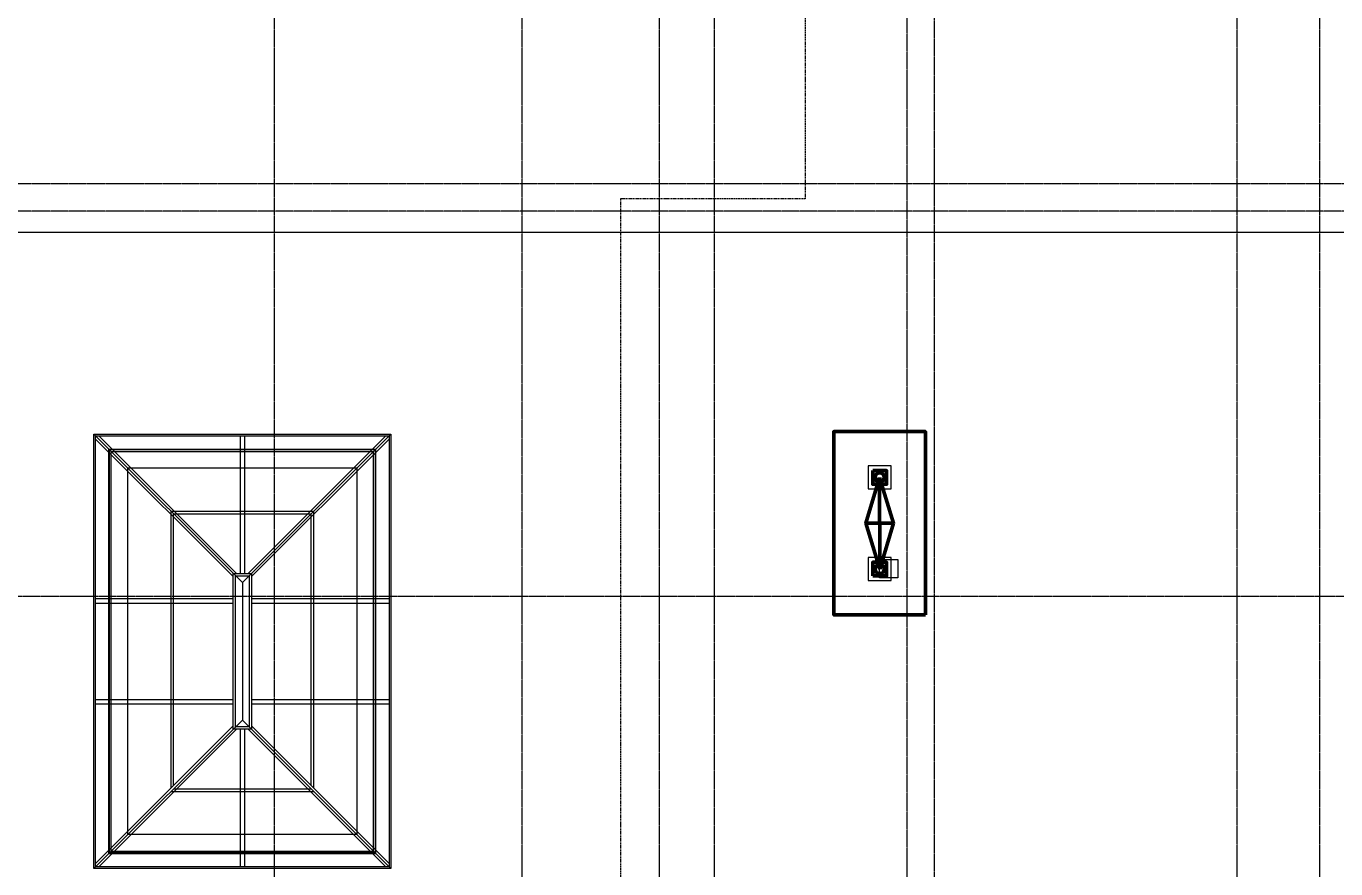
# Model space of a CAD drawing. Header units: millimetres. Extents: x -231292 to 573618, y -153144 to 564035.
# Drawn here: x 139521 to 153804, y 459529 to 468720 of the extents above; entities that cross this region are included whole.
import ezdxf
from ezdxf import colors
from ezdxf.entities.mleader import LeaderData, LeaderLine
from ezdxf.math import Vec2, Vec3

# ---------------------------------------------------------------- set-up
doc = ezdxf.new("R2010")
doc.units = ezdxf.units.MM
doc.linetypes.add('CENTER2', pattern=[28.575, 19.05, -3.175, 3.175, -3.175])
doc.linetypes.add('DASHED', pattern=[19.05, 12.7, -6.35])
doc.layers.add('АР_Делит', color=250, linetype='Continuous', lineweight=0, plot=False)
for name, color, linetype, lineweight in [('АР_ЗФонари', 250, 'Continuous', 0), ('АР_Кровля_разуклонка', 250, 'Continuous', 9), ('АР_Разрезы марка', 250, 'Continuous', 13), ('АР_Ф_ЛК', 250, 'Continuous', 5), ('АР_ФАСАД', 250, 'Continuous', 9), ('Правки_АЛ', 250, 'Continuous', 60), ('Разуклонка', 250, 'Continuous', 0), ('РД_Воронки с кровли', 250, 'Continuous', 18), ('РД_Оси_100', 250, 'Continuous', 0)]:
    doc.layers.add(name, color=color, linetype=linetype, lineweight=lineweight)
doc.styles.add('style1', font='ARIALN.TTF')

# ---------------------------------------------------------------- blocks, each defined once
blk = doc.blocks.new('ап')
at = {"layer": 'Разуклонка', "color": 3, "lineweight": 50, "ltscale": 2}
for p, q in [((272668, 244754), (272818, 245254)), ((272819, 244254), (272818, 245254)), ((272818, 245254), (272968, 244754)), ((272819, 244254), (272668, 244754)), ((272668, 244754), (272969, 244754)), ((272968, 244754), (272819, 244254))]:
    blk.add_line(p, q, dxfattribs=at)
at = {"layer": 'Разуклонка', "color": 3, "lineweight": 50}
for points in [[(273319, 243754), (272319, 243754), (272318, 245754), (273318, 245754)], [(272743, 244179), (272893, 244179), (272893, 244329), (272743, 244329)]]:
    blk.add_lwpolyline(points, close=True, dxfattribs=at)
at = {"layer": 'Разуклонка', "color": 3, "linetype": 'Continuous', "lineweight": 50}
blk.add_lwpolyline([(272743, 245329), (272743, 245179), (272893, 245179), (272893, 245329)], close=True, dxfattribs=at)
at = {"layer": 'Разуклонка', "color": 3, "lineweight": 50}
for centre in [(272819, 245254), (272819, 244254)]:
    blk.add_circle(centre, 50, dxfattribs=at)
blk = doc.blocks.new('ЗФ_2.5х4')
at = {"layer": 'АР_Делит', "color": 6}
for p, q in [((-1620, 1620), (0, 0)), ((1620, 1620), (0, 0)), ((0, 0), (0, -1500)), ((-1620, -3120), (0, -1500)), ((1620, -3120), (0, -1500))]:
    blk.add_line(p, q, dxfattribs=at)
at = {"layer": 'АР_Ф_ЛК', "color": 4, "lineweight": 0}
for p, q in [((-1565, 1600), (-64, 99)), ((-25, 1600), (-25, 99)), ((25, 1600), (25, 99)), ((1565, 1600), (64, 99)), ((-1600, 1565), (-99, 64)), ((-1456, -2956), (-1456, 1456)), ((-1456, 1456), (1456, 1456)), ((-1430, -2930), (-1430, 1430)), ((-1430, 1430), (1430, 1430)), ((1600, 1565), (99, 64)), ((1430, -2930), (1430, 1430)), ((1456, -2956), (1456, 1456)), ((-778, -2242), (-778, 778)), ((-778, 778), (778, 778)), ((-751, -2216), (-751, 751)), ((-751, 751), (751, 751)), ((751, -2216), (751, 751)), ((778, -2242), (778, 778)), ((-1600, -175), (-99, -175)), ((-1600, -225), (-99, -225)), ((99, -175), (1600, -175)), ((99, -225), (1600, -225)), ((-1600, -1275), (-99, -1275)), ((99, -1275), (1600, -1275)), ((-1600, -1325), (-99, -1325)), ((99, -1325), (1600, -1325)), ((-99, -1564), (-1600, -3065)), ((99, -1564), (1600, -3065)), ((-64, -1599), (-1565, -3100)), ((-25, -1599), (-25, -3100)), ((25, -1599), (25, -3100)), ((64, -1599), (1565, -3100)), ((-778, -2278), (778, -2278)), ((-751, -2251), (751, -2251)), ((-1456, -2956), (1456, -2956)), ((-1430, -2930), (1430, -2930))]:
    blk.add_line(p, q, dxfattribs=at)
at = {"layer": 'АР_Ф_ЛК', "lineweight": 5}
for points in [[(-1620, 1620), (1620, 1620), (1620, -3120), (-1620, -3120)], [(-1600, 1600), (1600, 1600), (1600, -3100), (-1600, -3100)]]:
    blk.add_lwpolyline(points, close=True, dxfattribs=at)
at = {"layer": 'АР_Ф_ЛК'}
for points in [[(-1450, 1450), (1450, 1450), (1450, -2950), (-1450, -2950)], [(-1250, 1250), (1250, 1250), (1250, -2750), (-1250, -2750)]]:
    blk.add_lwpolyline(points, close=True, dxfattribs=at)
at = {"layer": 'АР_Ф_ЛК', "color": 4, "lineweight": 0}
for points in [[(-99, -1599), (-99, 99), (99, 99), (99, -1599)], [(-73, -1573), (-73, 73), (73, 73), (73, -1573)]]:
    blk.add_lwpolyline(points, close=True, dxfattribs=at)
blk = doc.blocks.new('СОШ_2200_АР_ОСИ_М100_28.05.24')
at = {"layer": 'РД_Оси_100', "linetype": 'CENTER2'}
for p, q in [((91800, -6155), (91800, 139938.679)), ((94500, -6155), (94500, 139938.679)), ((96000, -6155), (96000, 139938.679)), ((102300, -6155), (102300, 139938.679)), ((-5954.958, 96300), (119910, 96300))]:
    blk.add_line(p, q, dxfattribs=at)
for points in [[(96600, -6155), (96600, 139938.679)], [(98700, -6194.98), (98700, 139538.679), (98550, 139938.679)], [(99000, -6195.83), (99000, 139538.679), (99150, 139938.679)], [(103200, -6155), (103200, 139938.679)], [(119910, 100950), (119410, 100800), (-5454.958, 100800), (-5954.958, 100950)], [(119910, 100350), (119410, 100500), (-5454.958, 100500), (-5954.958, 100350)]]:
    blk.add_lwpolyline(points, dxfattribs=at)
blk = doc.blocks.new('A$Cd58bfb5e')
at = {"layer": 'РД_Воронки с кровли', "lineweight": 0, "ltscale": 2}
for p, q in [((-500, 0), (0, 150)), ((0, 150), (500, 0)), ((0, -150), (0, 150)), ((500, 0), (-500, 0)), ((500, 0), (0, -150)), ((0, -150), (-500, 0))]:
    blk.add_line(p, q, dxfattribs=at)
at = {"layer": 'РД_Воронки с кровли'}
for points in [[(1000, 500), (1000, -500), (-1000, -500), (-1000, 500)], [(625, -125), (625, 125), (375, 125), (375, -125)]]:
    blk.add_lwpolyline(points, close=True, dxfattribs=at)
at = {"layer": 'РД_Воронки с кровли', "linetype": 'Continuous', "lineweight": 0}
blk.add_lwpolyline([(-625, -125), (-375, -125), (-375, 125), (-625, 125)], close=True, dxfattribs=at)
at = {"layer": 'РД_Воронки с кровли', "lineweight": 0}
for centre in [(-500, 0), (500, 0)]:
    blk.add_circle(centre, 50, dxfattribs=at)
blk = doc.blocks.new('воронки с кровли')
at = {"layer": 'РД_Воронки с кровли', "lineweight": 70, "rotation": 270}
blk.add_blockref('A$Cd58bfb5e', (-133051, 289369), dxfattribs=at)

msp = doc.modelspace()

# ---------------------------------------------------------------- linework, layer by layer
at = {"layer": 'АР_Делит'}
for points in [[(140628.768, 463901.752), (143128.768, 463901.752), (143128.768, 459901.752), (140628.768, 459901.752)], [(148828.768, 462901.749), (149028.768, 462901.749), (149028.768, 462701.75), (148828.768, 462701.75)]]:
    msp.add_lwpolyline(points, close=True, dxfattribs=at)
at = {"layer": 'АР_Кровля_разуклонка'}
msp.add_lwpolyline([(140258.768, 464271.753), (143498.768, 464271.753), (143498.768, 459531.753), (140258.768, 459531.753)], close=True, dxfattribs=at)
at = {"layer": 'АР_Разрезы марка', "linetype": 'DASHED', "lineweight": 0}
msp.add_lwpolyline([(148015.848, 504454.532), (148015.848, 466838.319), (146002.876, 466838.319), (146002.876, 364232.068)], dxfattribs=at)
at = {"layer": 'АР_ФАСАД'}
msp.add_lwpolyline([(88158.768, 466471.753), (165383.768, 466471.753)], dxfattribs=at)

# ---------------------------------------------------------------- block references
at = {"layer": 'АР_ЗФонари'}
msp.add_blockref('ЗФ_2.5х4', (141878.768, 462651.752), dxfattribs=at)
at = {"layer": 'Правки_АЛ'}
msp.add_blockref('ап', (-123988.94, 218544.063), dxfattribs=at)
at = {"layer": 'РД_Воронки с кровли', "lineweight": 0}
msp.add_blockref('воронки с кровли', (281879.593, 173928.913), dxfattribs=at)
at = {"layer": 'РД_Оси_100'}
msp.add_blockref('СОШ_2200_АР_ОСИ_М100_28.05.24', (50428.768, 366201.753), dxfattribs=at)

# ---------------------------------------------------------------- leaders
at = {"layer": 'АР_Делит'}
ml = msp.add_multileader_mtext('Standard', dxfattribs=at)
ml.set_content('предусмотреть лорбик_файерборд по мет.каркасу  от ФГ-15 до покрытия фермы/перекрытия', color=256, style='style1')
ml.set_leader_properties(color=256)
ml.build(insert=Vec2(0, 0))
ml.multileader.update_dxf_attribs({"has_dogleg": 0, "text_left_attachment_type": 6, "text_right_attachment_type": 6, "arrow_head_size": 500, "scale": 100})
ctx = ml.context
ctx.base_point, ctx.scale, ctx.char_height, ctx.arrow_head_size, ctx.landing_gap_size, ctx.plane_origin, ctx.plane_x_axis, ctx.plane_y_axis = Vec3(88386.092, 448523.465), 100, 300, 500, 50, Vec3(70706.091, 432922.418), Vec3(1, 0.00000001), Vec3(-0.00000001, 1)
ctx.left_attachment, ctx.right_attachment = 6, 6
notes = []
notes.append((ctx, [(1, (1, 1, 0), (88378.092, 448523.465), (1, 0.00000001), 8, [(0, [(97778.767, 450771.753)], 0, []), (1, [(62578.768, 519067.753)], 0, [])])]))
ctx.mtext.insert, ctx.mtext.text_direction, ctx.mtext.rotation, ctx.mtext.width, ctx.mtext.defined_height, ctx.mtext.flow_direction = Vec3(88436.092, 448906.753), Vec3(1, 0.00000001), 0.00000001, 4538.94863, 395.157, 5
ml = msp.add_multileader_mtext('Standard', dxfattribs=at)
ml.set_content('файерборд по мет.каркасу от блоков до покрытия фермы', color=256, style='style1')
ml.set_leader_properties(color=256)
ml.build(insert=Vec2(0, 0))
ml.multileader.update_dxf_attribs({"has_dogleg": 0, "text_left_attachment_type": 6, "text_right_attachment_type": 6, "arrow_head_size": 500, "scale": 100})
ctx = ml.context
ctx.base_point, ctx.scale, ctx.char_height, ctx.arrow_head_size, ctx.landing_gap_size, ctx.plane_origin, ctx.plane_x_axis, ctx.plane_y_axis = Vec3(93866.227, 460059.656), 100, 300, 500, 50, Vec3(74863.131, 445764.321), Vec3(1, 0.00000001), Vec3(-0.00000001, 1)
ctx.left_attachment, ctx.right_attachment = 6, 6
notes.append((ctx, [(0, (1, 1, 0), (98252.808, 460059.656), (-1, -0.00000001), 8, [(0, [(104028.768, 453751.752), (108348.768, 453684.911)], 0, [])])]))
ctx.mtext.insert, ctx.mtext.text_direction, ctx.mtext.rotation, ctx.mtext.width, ctx.mtext.defined_height, ctx.mtext.flow_direction = Vec3(93916.227, 460442.944), Vec3(1, 0.00000001), 0.00000001, 4538.94863, 395.157, 5
for ctx, leaders in notes:
    for number, flags, end, landing, length, lines in leaders:
        leader = LeaderData()
        leader.index, (leader.has_last_leader_line, leader.has_dogleg_vector, leader.attachment_direction) = number, flags
        leader.last_leader_point, leader.dogleg_vector, leader.dogleg_length = Vec3(end), Vec3(landing), length
        for number, points, colour, breaks in lines:
            line = LeaderLine()
            line.index, line.vertices, line.color, line.breaks = number, Vec3.list(points), colors.encode_raw_color(colour), breaks
            leader.lines.append(line)
        ctx.leaders.append(leader)

doc.saveas('drawing.dxf')
